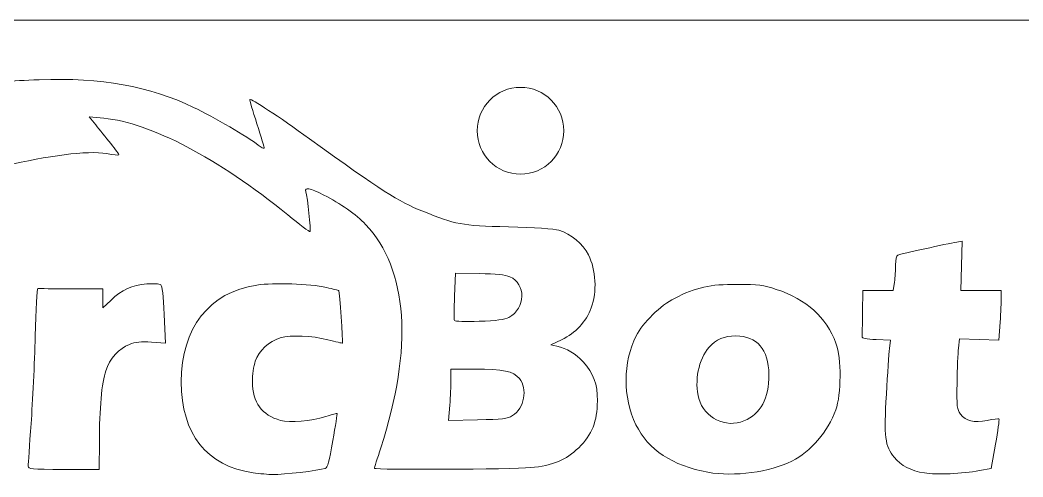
# Model space of a CAD drawing. Header units: millimetres. Extents: x 547 to 653, y 420 to 480.
# Drawn here: x 580.95 to 614.51, y 464.37 to 479.65 of the extents above; entities that cross this region are included whole.
import ezdxf

# ---------------------------------------------------------------- set-up
doc = ezdxf.new("R2010")
doc.units = ezdxf.units.MM

msp = doc.modelspace()

# ---------------------------------------------------------------- linework, layer by layer
at = {"color": 7, "linetype": 'Continuous', "lineweight": 15}
for p, q in [((567.992, 479.647), (632.992, 479.647)), ((583.265, 476.411), (583.752, 476.366)), ((583.481, 476.143), (583.265, 476.411)), ((612.475, 472.259), (612.29, 472.226)), ((612.426, 470.601), (612.475, 472.259)), ((595.519, 471.181), (595.488, 470.418)), ((596.318, 471.17), (595.519, 471.181)), ((610.206, 470.884), (610.168, 470.601)), ((583.72, 470.662), (582.653, 470.662)), ((583.72, 470.027), (583.72, 470.662)), ((609.148, 470.601), (609.138, 469.87)), ((610.168, 470.601), (609.148, 470.601)), ((613.782, 470.601), (612.426, 470.601)), ((613.782, 470.373), (613.782, 470.601)), ((583.98, 470.277), (583.72, 470.027)), ((585.812, 468.85), (585.771, 469.799)), ((613.702, 468.948), (613.742, 469.546)), ((585.345, 468.88), (585.812, 468.85)), ((598.704, 468.785), (599.07, 468.961)), ((609.597, 468.967), (610.077, 468.949)), ((610.077, 468.949), (610.042, 468.663)), ((612.349, 468.681), (612.384, 468.985)), ((612.384, 468.985), (613.702, 468.948)), ((598.91, 468.741), (598.704, 468.785)), ((595.367, 467.979), (595.367, 467.629)), ((596.163, 467.979), (595.367, 467.979)), ((595.327, 466.769), (595.287, 466.261)), ((595.287, 466.261), (596.257, 466.282)), ((583.599, 464.626), (583.6, 465.555)), ((613.44, 464.656), (613.587, 465.468)), ((582.41, 464.626), (583.599, 464.626)), ((613.047, 464.583), (613.44, 464.656))]:
    msp.add_line(p, q, dxfattribs=at)
msp.add_circle((597.692, 475.947), 1.45, dxfattribs=at)
for points in [[(581.586, 477.654), (580.63, 477.621), (580.001, 477.561), (579.495, 477.455)], [(586.756, 476.729), (585.271, 477.44), (583.674, 477.726), (581.586, 477.654)], [(588.634, 476.996), (588.623, 476.984), (588.731, 476.617), (588.875, 476.181)], [(590.633, 475.678), (589.611, 476.415), (588.67, 477.036), (588.634, 476.996)], [(588.918, 475.467), (588.58, 475.734), (587.425, 476.408), (586.756, 476.729)], [(583.752, 476.366), (585.299, 476.223), (587.571, 475.03), (589.903, 473.136)], [(583.985, 475.517), (583.826, 475.714), (583.599, 475.996), (583.481, 476.143)], [(588.875, 476.181), (589.019, 475.745), (589.125, 475.376), (589.111, 475.361)], [(594.422, 473.255), (593.574, 473.597), (593.085, 473.909), (590.633, 475.678)], [(577.348, 473.625), (578.329, 474.397), (582.556, 475.411), (583.846, 475.183)], [(584.252, 475.137), (584.264, 475.149), (584.144, 475.32), (583.985, 475.517)], [(589.111, 475.361), (589.096, 475.347), (589.009, 475.394), (588.918, 475.467)], [(583.846, 475.183), (584.058, 475.146), (584.24, 475.125), (584.252, 475.137)], [(590.512, 473.909), (590.464, 474.072), (590.622, 474.042), (591.115, 473.795)], [(590.654, 472.575), (590.683, 472.605), (590.563, 473.733), (590.512, 473.909)], [(591.115, 473.795), (591.648, 473.529), (592.21, 473.134), (592.508, 472.817)], [(597.288, 472.734), (595.682, 472.779), (595.535, 472.805), (594.422, 473.255)], [(589.903, 473.136), (590.301, 472.812), (590.639, 472.56), (590.654, 472.575)], [(592.508, 472.817), (593.931, 471.308), (594.109, 468.694), (593.018, 465.346)], [(598.976, 472.622), (598.846, 472.663), (598.134, 472.711), (597.288, 472.734)], [(599.967, 471.796), (599.775, 472.171), (599.397, 472.486), (598.976, 472.622)], [(612.29, 472.226), (611.981, 472.171), (610.403, 471.823), (610.321, 471.792)], [(600.06, 470.027), (600.259, 470.554), (600.219, 471.305), (599.967, 471.796)], [(610.321, 471.792), (610.275, 471.775), (610.245, 471.648), (610.245, 471.465)], [(597.336, 471.068), (597.185, 471.131), (596.869, 471.163), (596.318, 471.17)], [(610.245, 471.465), (610.245, 471.301), (610.228, 471.04), (610.206, 470.884)], [(585.184, 470.827), (584.711, 470.798), (584.346, 470.631), (583.98, 470.277)], [(585.655, 470.8), (585.614, 470.828), (585.402, 470.84), (585.184, 470.827)], [(591.205, 470.705), (590.613, 470.834), (589.459, 470.875), (588.869, 470.787)], [(597.302, 469.708), (597.864, 470.001), (597.885, 470.839), (597.336, 471.068)], [(581.541, 470.677), (581.515, 470.686), (581.476, 469.966), (581.454, 469.077)], [(582.653, 470.662), (582.067, 470.662), (581.566, 470.669), (581.541, 470.677)], [(585.771, 469.799), (585.743, 470.44), (585.706, 470.765), (585.655, 470.8)], [(588.869, 470.787), (587.279, 470.55), (586.341, 469.348), (586.343, 467.549)], [(591.611, 470.596), (591.597, 470.61), (591.415, 470.659), (591.205, 470.705)], [(591.738, 468.848), (591.758, 468.881), (591.635, 470.572), (591.611, 470.596)], [(604.94, 470.811), (604.03, 470.815), (603.572, 470.713), (602.841, 470.344)], [(606.251, 470.645), (605.824, 470.786), (605.661, 470.807), (604.94, 470.811)], [(608.247, 468.847), (607.928, 469.713), (607.267, 470.309), (606.251, 470.645)], [(595.488, 470.418), (595.471, 469.999), (595.468, 469.632), (595.481, 469.603)], [(602.841, 470.344), (602.391, 470.117), (601.779, 469.517), (601.564, 469.092)], [(613.742, 469.546), (613.763, 469.875), (613.781, 470.247), (613.782, 470.373)], [(599.07, 468.961), (599.532, 469.183), (599.885, 469.563), (600.06, 470.027)], [(609.138, 469.87), (609.133, 469.467), (609.127, 469.104), (609.123, 469.062)], [(595.481, 469.603), (595.495, 469.573), (595.865, 469.562), (596.305, 469.577)], [(596.305, 469.577), (596.895, 469.598), (597.157, 469.632), (597.302, 469.708)], [(581.454, 469.077), (581.431, 468.188), (581.369, 466.874), (581.316, 466.156)], [(584.605, 468.806), (584.81, 468.884), (584.994, 468.903), (585.345, 468.88)], [(588.817, 468.24), (588.936, 468.59), (589.291, 468.923), (589.647, 469.02)], [(589.647, 469.02), (590.032, 469.124), (590.696, 469.098), (591.246, 468.957)], [(591.246, 468.957), (591.511, 468.889), (591.733, 468.84), (591.738, 468.848)], [(601.564, 469.092), (601.114, 468.205), (601.111, 467.036), (601.556, 466.118)], [(604.896, 469.087), (604.509, 469.087), (604.24, 468.975), (604.003, 468.711)], [(606.003, 467.796), (605.998, 468.636), (605.612, 469.086), (604.896, 469.087)], [(608.242, 466.612), (608.431, 467.133), (608.434, 468.341), (608.247, 468.847)], [(609.123, 469.062), (609.119, 469.008), (609.259, 468.98), (609.597, 468.967)], [(583.815, 467.925), (583.942, 468.311), (584.272, 468.679), (584.605, 468.806)], [(599.784, 468.22), (599.536, 468.494), (599.243, 468.669), (598.91, 468.741)], [(604.003, 468.711), (603.651, 468.322), (603.502, 467.568), (603.662, 466.99)], [(610.042, 468.663), (610.022, 468.505), (609.974, 467.818), (609.934, 467.136)], [(612.301, 467.512), (612.309, 467.987), (612.33, 468.513), (612.349, 468.681)], [(588.721, 467.554), (588.721, 467.776), (588.764, 468.085), (588.817, 468.24)], [(600.265, 466.912), (600.268, 467.485), (600.144, 467.821), (599.784, 468.22)], [(583.6, 465.555), (583.601, 466.63), (583.682, 467.523), (583.815, 467.925)], [(597.654, 467.662), (597.447, 467.909), (597.116, 467.979), (596.163, 467.979)], [(586.343, 467.549), (586.346, 465.802), (587.19, 464.737), (588.751, 464.511)], [(589.66, 466.265), (589.036, 466.434), (588.721, 466.867), (588.721, 467.554)], [(595.367, 467.629), (595.366, 467.436), (595.348, 467.049), (595.327, 466.769)], [(597.424, 466.422), (597.819, 466.661), (597.942, 467.321), (597.654, 467.662)], [(605.171, 466.245), (605.726, 466.476), (606.008, 467.002), (606.003, 467.796)], [(612.416, 466.476), (612.298, 466.634), (612.289, 466.718), (612.301, 467.512)], [(609.934, 467.136), (609.851, 465.711), (609.889, 465.399), (610.192, 465.032)], [(599.639, 465.351), (600.091, 465.796), (600.262, 466.222), (600.265, 466.912)], [(603.662, 466.99), (603.84, 466.351), (604.566, 465.992), (605.171, 466.245)], [(591.56, 466.498), (591.555, 466.505), (591.382, 466.458), (591.176, 466.394)], [(591.415, 465.587), (591.5, 466.081), (591.565, 466.491), (591.56, 466.498)], [(606.774, 464.902), (607.404, 465.221), (607.98, 465.893), (608.242, 466.612)], [(613.307, 466.265), (612.86, 466.172), (612.595, 466.235), (612.416, 466.476)], [(581.316, 466.156), (581.264, 465.438), (581.22, 464.8), (581.22, 464.738)], [(591.176, 466.394), (590.678, 466.239), (589.976, 466.179), (589.66, 466.265)], [(596.257, 466.282), (597.088, 466.299), (597.255, 466.319), (597.424, 466.422)], [(613.703, 466.31), (613.686, 466.327), (613.508, 466.306), (613.307, 466.265)], [(613.587, 465.468), (613.667, 465.914), (613.72, 466.293), (613.703, 466.31)], [(601.556, 466.118), (601.959, 465.284), (602.779, 464.744), (603.965, 464.53)], [(591.155, 464.655), (591.239, 464.681), (591.293, 464.874), (591.415, 465.587)], [(593.018, 465.346), (592.901, 464.988), (592.806, 464.68), (592.806, 464.66)], [(598.019, 464.683), (598.793, 464.758), (599.214, 464.932), (599.639, 465.351)], [(603.965, 464.53), (604.832, 464.373), (606.048, 464.534), (606.774, 464.902)], [(610.192, 465.032), (610.426, 464.748), (610.758, 464.576), (611.208, 464.505)], [(581.22, 464.738), (581.22, 464.633), (581.294, 464.626), (582.41, 464.626)], [(588.751, 464.511), (588.952, 464.481), (589.254, 464.455), (589.422, 464.451)], [(589.422, 464.451), (589.722, 464.445), (590.948, 464.589), (591.155, 464.655)], [(592.806, 464.66), (592.806, 464.604), (597.419, 464.624), (598.019, 464.683)], [(611.208, 464.505), (611.613, 464.441), (612.483, 464.478), (613.047, 464.583)]]:
    msp.add_open_spline(points, degree=3, dxfattribs=at)

doc.saveas('drawing.dxf')
